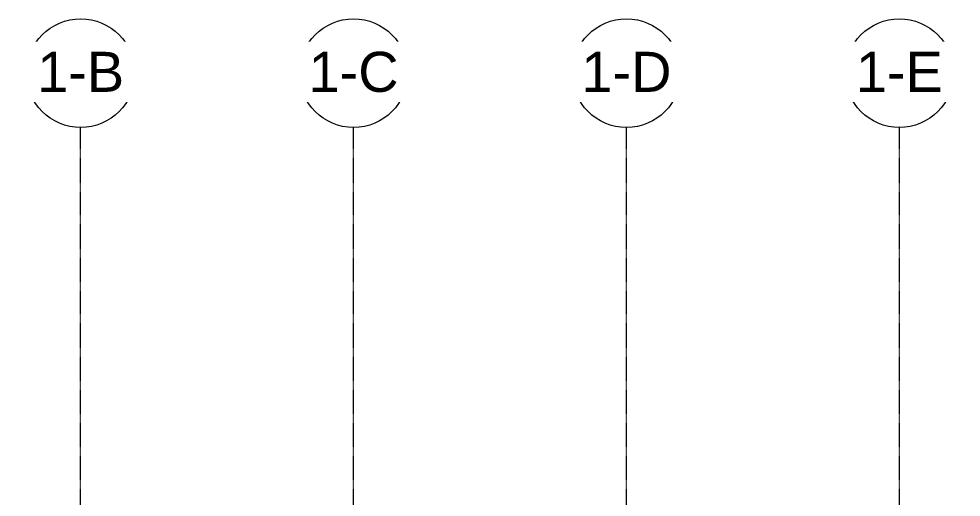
# Model space of a CAD drawing. Header units: inches. Extents: x -23445 to -32, y -314 to 853.
# Drawn here: x -8313 to -7480, y 412 to 835 of the extents above; entities that cross this region are included whole.
import ezdxf

# ---------------------------------------------------------------- set-up
doc = ezdxf.new("R2010")
doc.units = ezdxf.units.IN
doc.header["$MEASUREMENT"] = 0
doc.linetypes.add('Grid Line 1_2_', pattern=[0.875, 0.5, -0.125, 0.125, -0.125])
doc.layers.add('S-GRID', color=1, linetype='Continuous', lineweight=9)
doc.layers.add('S-GRID-IDEN', color=1, linetype='Continuous', lineweight=9)
doc.styles.add('Arial_1', font='arial.ttf', dxfattribs={"height": 35.407186})

# ---------------------------------------------------------------- blocks, each defined once
blk = doc.blocks.new('Grid - Grid Head - Circle-14747-Building Section - North_South looking West _ Fitness Center')
at = {"layer": 'S-GRID-IDEN'}
blk.add_circle((-21143.8, 786.66), 48, dxfattribs=at)

msp = doc.modelspace()

# ---------------------------------------------------------------- linework, layer by layer
at = {"layer": 'S-GRID', "linetype": 'Grid Line 1_2_'}
for p, q in [((-8258.81, -293.04), (-8258.81, 738.66)), ((-8258.81, -293.04), (-8258.81, 738.66)), ((-8017.56, -293.04), (-8017.56, 738.66)), ((-8017.56, -293.04), (-8017.56, 738.66)), ((-7776.31, -293.04), (-7776.31, 738.66)), ((-7776.31, -293.04), (-7776.31, 738.66)), ((-7535.06, -293.04), (-7535.06, 738.66)), ((-7535.06, -293.04), (-7535.06, 738.66))]:
    msp.add_line(p, q, dxfattribs=at)

# ---------------------------------------------------------------- block references
at = {"layer": 'S-GRID-IDEN'}
for p in [(12885, 0), (13126.25, 0), (13367.5, 0), (13608.75, 0)]:
    msp.add_blockref('Grid - Grid Head - Circle-14747-Building Section - North_South looking West _ Fitness Center', p, dxfattribs=at)

# ---------------------------------------------------------------- next in the draw order: texts
at = {"layer": 'S-GRID-IDEN', "char_height": 35.407, "width": 85.104, "attachment_point": 2, "line_spacing_factor": 0.938532, "style": 'Arial_1', "bg_fill": 3, "box_fill_scale": 1.25, "bg_fill_color": 0, "bg_fill_transparency": 0}
for s, insert in [('3-4', (-8258.82, 805.53)), ('3-5', (-8017.57, 805.53)), ('3-6', (-7776.32, 805.53)), ('3-7', (-7535.07, 805.53))]:
    msp.add_mtext(s, dxfattribs=dict(at, insert=insert))

# ---------------------------------------------------------------- next in the draw order: block references
at = {"layer": 'S-GRID-IDEN'}
for p in [(12885, 0), (13126.25, 0), (13367.5, 0), (13608.75, 0)]:
    msp.add_blockref('Grid - Grid Head - Circle-14747-Building Section - North_South looking West _ Fitness Center', p, dxfattribs=at)

# ---------------------------------------------------------------- next in the draw order: texts
at = {"layer": 'S-GRID-IDEN', "char_height": 35.407, "attachment_point": 2, "line_spacing_factor": 0.938532, "style": 'Arial_1', "bg_fill": 3, "box_fill_scale": 1.25, "bg_fill_color": 0, "bg_fill_transparency": 0}
for s, insert, width in [('1-B', (-8258.82, 805.53), 91.584), ('1-C', (-8017.57, 805.53), 94.608), ('1-D', (-7776.32, 805.53), 94.608), ('1-E', (-7535.07, 805.53), 91.584)]:
    msp.add_mtext(s, dxfattribs=dict(at, insert=insert, width=width))

doc.saveas('drawing.dxf')
